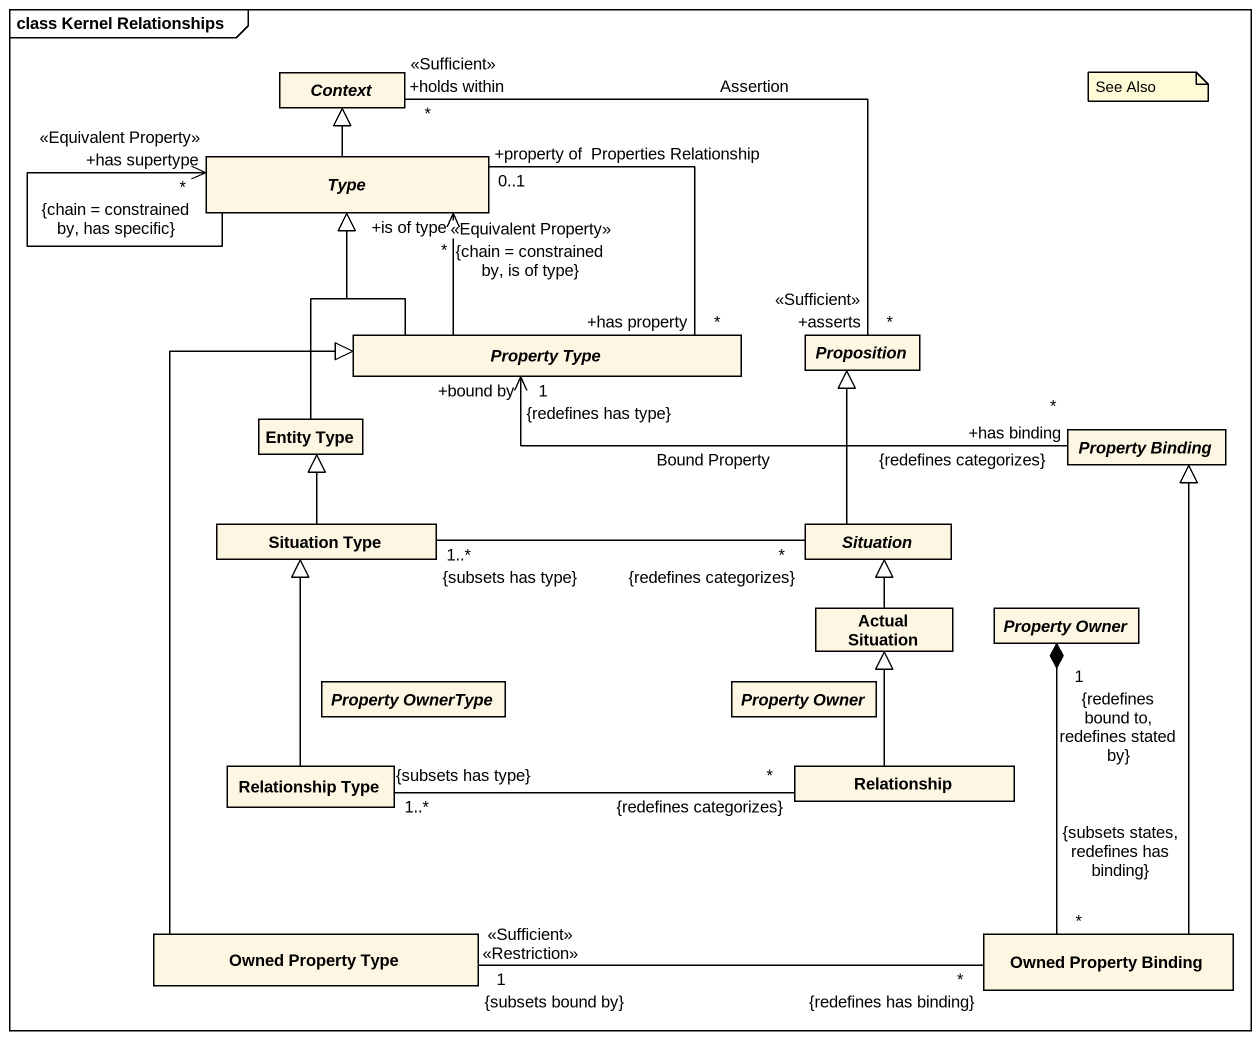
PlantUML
@startuml
mainframe class Kernel Relationships
hide circle
hide empty members
abstract class Context
abstract class Type
abstract class "Property Type" as Property_Type
abstract class Proposition
class "Entity Type" as Entity_Type
abstract class "Property Binding" as Property_Binding
class "Situation Type" as Situation_Type
abstract class Situation
class "Actual Situation" as Actual_Situation
abstract class "Property Owner" as Property_Owner
abstract class "Property OwnerType" as Property_OwnerType
abstract class "Property Owner" as Property_Owner_2
class "Relationship Type" as Relationship_Type
class Relationship
class "Owned Property Type" as Owned_Property_Type
class "Owned Property Binding" as Owned_Property_Binding
Context "+holds within\n<<Sufficient>>\n*" -right- "+asserts\n<<Sufficient>>\n*" Proposition : Assertion
Type -up-|> Context
Type --> "+has supertype\n<<Equivalent Property>>\n*\n{chain = constrained by, has specific}" Type
Type "+property of\n0..1" -- "+has property\n*" Property_Type : Properties Relationship
Property_Type -up-> "+is of type\n<<Equivalent Property>>\n*\n{chain = constrained by, is of type}" Type
Property_Type -up-|> Type
Property_Type "+bound by\n1\n{redefines has type}" <-right- "+has binding\n*\n{redefines categorizes}" Property_Binding : Bound Property
Entity_Type -up-|> Type
Situation_Type -up-|> Entity_Type
Situation_Type "1..*\n{subsets has type}" -right- "*\n{redefines categorizes}" Situation
Situation -up-|> Proposition
Actual_Situation -up-|> Situation
Property_Owner "{redefines bound to, redefines stated by}\n1" *-- "{subsets states, redefines has binding}\n*" Owned_Property_Binding
Relationship_Type -up-|> Situation_Type
Relationship_Type "1..*\n{subsets has type}" -right- "*\n{redefines categorizes}" Relationship
Relationship -up-|> Actual_Situation
Owned_Property_Type -up-|> Property_Type
Owned_Property_Binding -up-|> Property_Binding
Owned_Property_Binding "{redefines has binding}\n*" -left- "<<Sufficient>> <<Restriction>>\n{subsets bound by}\n1" Owned_Property_Type
note as N1
  See Also
end note
@enduml
